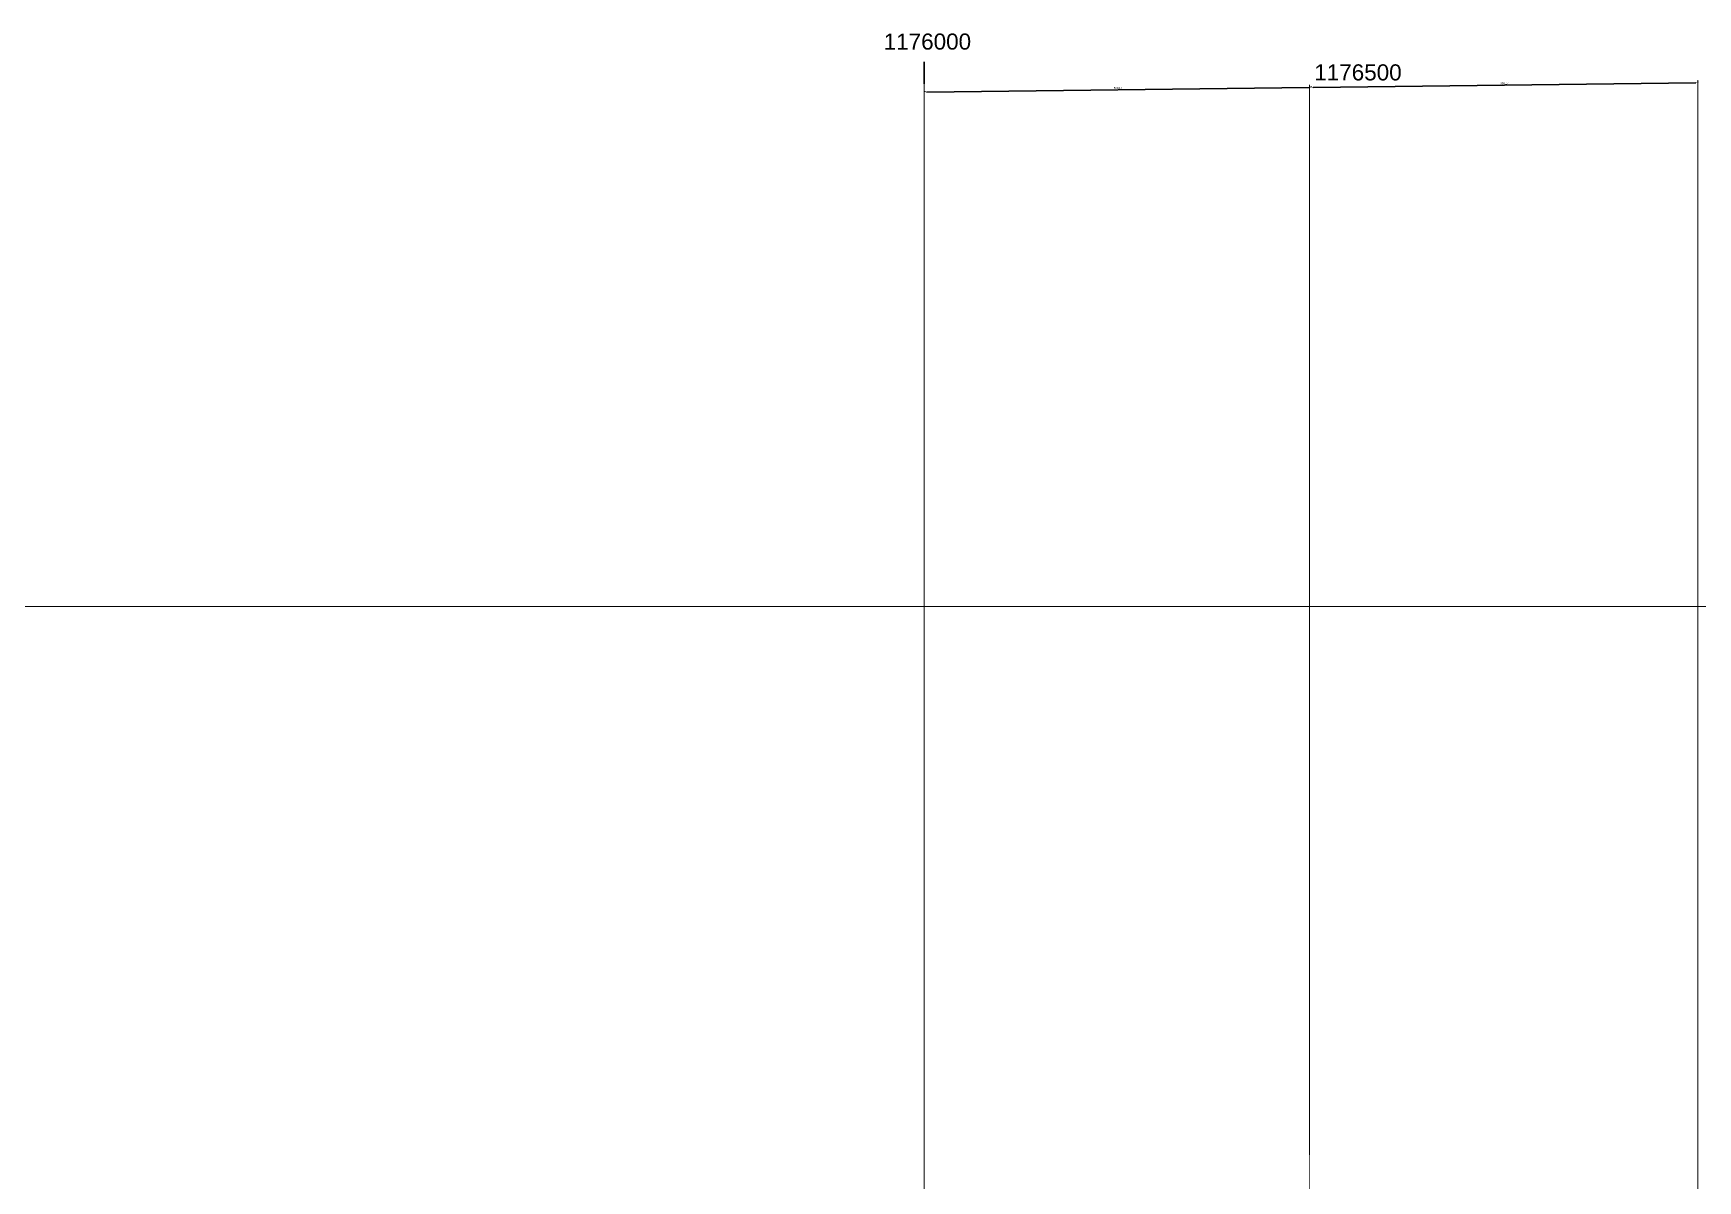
# Model space of a CAD drawing. Header units: millimetres. Extents: x -3588 to 75209, y -3737 to 38254.
# Drawn here: x 17472 to 19626, y 35004 to 36489 of the extents above; entities that cross this region are included whole.
import ezdxf

# ---------------------------------------------------------------- set-up
doc = ezdxf.new("R2010")
doc.units = ezdxf.units.MM
doc.layers.add('P', color=253, linetype='Continuous')
doc.layers.add('T', color=7, linetype='Continuous')
doc.dimstyles.new('ISO-25', dxfattribs={"dimtxt": 2.5, "dimasz": 2.5, "dimexe": 1.25, "dimexo": 0.625, "dimtad": 1, "dimtxsty": 'Standard', "dimcen": 2.5, "dimadec": 0, "dimazin": 0, "dimtfac": 1, "dimtmove": 0, "dimatfit": 3, "dimfxl": 1, "dimarcsym": 0})

# ---------------------------------------------------------------- blocks, each defined once
blk = doc.blocks.new('*D587')
at = {"color": 0, "lineweight": -2, "transparency": 16777216}
for p, q in [((18625.6, 36413.4), (18625.6, 36414.2)), ((18628.1, 36413), (19123.2, 36419)), ((19125.7, 36419.5), (19125.7, 36420.3))]:
    blk.add_line(p, q, dxfattribs=at)
at = {"color": 0, "transparency": 16777216}
for points in [[(18628.1, 36413.4), (18628.1, 36412.6), (18625.6, 36413)], [(19123.2, 36419.4), (19123.2, 36418.6), (19125.7, 36419)]]:
    blk.add_solid(points, dxfattribs=at)
at = {"layer": 'Defpoints', "color": 0, "transparency": 16777216}
for p in [(18625.6, 36412.8), (19125.7, 36419), (19125.7, 36418.9)]:
    blk.add_point(p, dxfattribs=at)
at = {"color": 0, "transparency": 16777216, "insert": (18875.7, 36418.1), "char_height": 2.5, "attachment_point": 5, "rotation": 0.6978}
blk.add_mtext('500,17', dxfattribs=at)
blk = doc.blocks.new('*D588')
at = {"color": 0, "lineweight": -2, "transparency": 16777216}
for p, q in [((19625.9, 36425.6), (19625.9, 36426.4)), ((19125.8, 36419.5), (19125.8, 36420.3)), ((19128.3, 36419), (19623.4, 36425.1))]:
    blk.add_line(p, q, dxfattribs=at)
at = {"color": 0, "transparency": 16777216}
for points in [[(19623.4, 36425.5), (19623.4, 36424.7), (19625.9, 36425.1)], [(19128.3, 36419.5), (19128.3, 36418.6), (19125.8, 36419)]]:
    blk.add_solid(points, dxfattribs=at)
at = {"layer": 'Defpoints', "color": 0, "transparency": 16777216}
for p in [(19125.8, 36418.9), (19625.9, 36425.1), (19625.9, 36425)]:
    blk.add_point(p, dxfattribs=at)
at = {"color": 0, "transparency": 16777216, "insert": (19375.8, 36424.1), "char_height": 2.5, "attachment_point": 5, "rotation": 0.6978}
blk.add_mtext('500,17', dxfattribs=at)

msp = doc.modelspace()

# ---------------------------------------------------------------- linework, layer by layer
at = {"layer": 'P'}
msp.add_lwpolyline([(18624.733, 36423.662), (18624.733, 36451.892)], dxfattribs=at)
at = {"layer": 'P', "const_width": 1.2}
for points in [[(19626.12, 27357.842), (19626.062, 36428.766)], [(18624.733, 27097.434), (18624.733, 36423.662)], [(19125.312, 27423.91), (19123.411, 36422.535)], [(11399.857, 35747.297), (26600.487, 35747.297)]]:
    msp.add_lwpolyline(points, dxfattribs=at)

# ---------------------------------------------------------------- texts
at = {"layer": 'T', "char_height": 20.80483, "attachment_point": 1}
for s, insert in [('{\\fArial|b0|i0|c0|p18;1176000}', (18572.449, 36488.701)), ('{\\fArial|b0|i0|c0|p18;1176500}', (19129.676, 36448.836))]:
    msp.add_mtext(s, dxfattribs=dict(at, insert=insert))

# ---------------------------------------------------------------- dimensions: what is measured, and where the dimension line sits
for p1, p2, picture, middle in [((19125.791, 36418.865), (19625.919, 36424.957), '*D588', (19375.828, 36424.146)), ((18625.616, 36412.803), (19125.744, 36418.895), '*D587', (18875.653, 36418.084))]:
    dim = msp.add_aligned_dim(p1=p1, p2=p2, distance=0.152, dimstyle='ISO-25')
    dim.commit()
    dim.dimension.update_dxf_attribs({"geometry": picture, "text_midpoint": middle})

doc.saveas('drawing.dxf')
